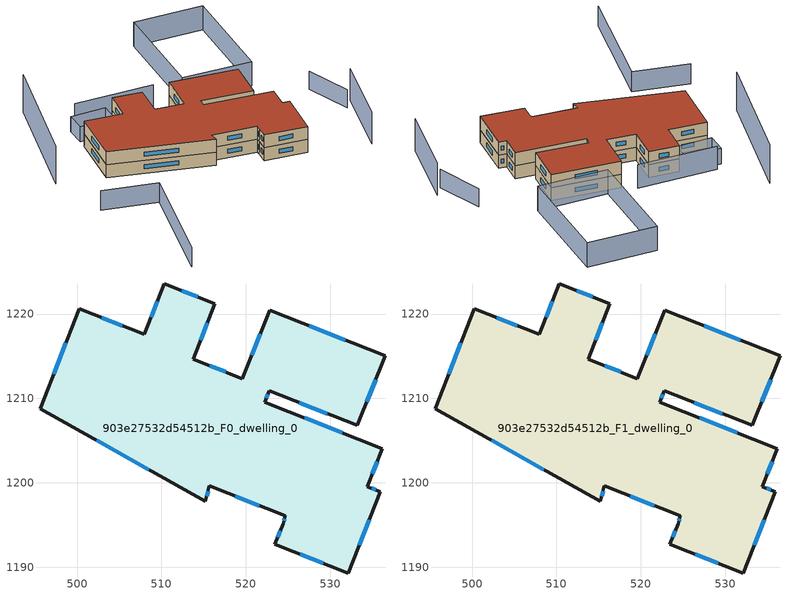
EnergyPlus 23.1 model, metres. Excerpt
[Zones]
903e27532d54512b_F0_dwelling_0
 floor ground (EU_floor_Construction): 536.49,1215.07 533.22,1206.79 522.75,1210.93 522.22,1209.57 536.17,1204.06 534.39,1199.56 535.93,1198.96 532.11,1189.28 523.45,1192.7 524.43,1195.18 524.67,1196.08 515.69,1199.63 515.2,1197.81 495.61,1208.79 500.28,1220.62 507.96,1217.59 510.33,1223.59 516.34,1221.22 513.75,1214.66 519.6,1212.34 522.81,1220.47 z0
 wall outside (EU_wall_Construction): 513.75,1214.66 516.34,1221.22 510.33,1223.59 507.96,1217.59 500.28,1220.62 495.61,1208.79 515.2,1197.81 515.69,1199.63 524.67,1196.08 524.43,1195.18 523.45,1192.7 532.11,1189.28 535.93,1198.96 534.39,1199.56 536.17,1204.06 522.22,1209.57 522.75,1210.93 533.22,1206.79 536.49,1215.07 522.81,1220.47 519.6,1212.34 513.75,1214.66 z0:3
 window (EU_Window_Construction): 514.63,1216.9 515.45,1218.97 / 517.6,1213.14 515.75,1213.87 / 521.71,1217.69 520.7,1215.13 / 531.8,1216.92 527.49,1218.62 / 534.34,1209.62 535.37,1212.23 / 526.33,1209.51 529.63,1208.21 / 522.4,1210.04 522.57,1210.46 / 531.39,1205.95 526.99,1207.69 / 535,1201.1 535.56,1202.52 / 535.4,1199.16 534.92,1199.36 / 533.41,1192.59 534.62,1195.64 / 526.42,1191.53 529.14,1190.45 / 524.1,1194.33 523.79,1193.55 / 524.59,1195.77 524.52,1195.48 / 518.77,1198.41 521.6,1197.29 / 515.37,1198.43 515.52,1199 / 502.32,1205.03 508.5,1201.57 / 498.69,1216.57 497.21,1212.84 / 505.33,1218.63 502.91,1219.58 / 509.52,1221.53 508.77,1219.64 / 514.28,1222.03 512.39,1222.78 z1.03:1.97
903e27532d54512b_F1_dwelling_0
 floor to 903e27532d54512b_F0_dwelling_0 (EU_floor_Construction): 536.49,1215.07 533.22,1206.79 522.75,1210.93 522.22,1209.57 536.17,1204.06 534.39,1199.56 535.93,1198.96 532.11,1189.28 523.45,1192.7 524.43,1195.18 524.67,1196.08 515.69,1199.63 515.2,1197.81 495.61,1208.79 500.28,1220.62 507.96,1217.59 510.33,1223.59 516.34,1221.22 513.75,1214.66 519.6,1212.34 522.81,1220.47 z3
 wall outside (EU_wall_Construction): 513.75,1214.66 516.34,1221.22 510.33,1223.59 507.96,1217.59 500.28,1220.62 495.61,1208.79 515.2,1197.81 515.69,1199.63 524.67,1196.08 524.43,1195.18 523.45,1192.7 532.11,1189.28 535.93,1198.96 534.39,1199.56 536.17,1204.06 522.22,1209.57 522.75,1210.93 533.22,1206.79 536.49,1215.07 522.81,1220.47 519.6,1212.34 513.75,1214.66 z3:6
 window (EU_Window_Construction): 514.63,1216.9 515.45,1218.97 / 517.6,1213.14 515.75,1213.87 / 521.71,1217.69 520.7,1215.13 / 531.8,1216.92 527.49,1218.62 / 534.34,1209.62 535.37,1212.23 / 526.33,1209.51 529.63,1208.21 / 522.4,1210.04 522.57,1210.46 / 531.39,1205.95 526.99,1207.69 / 535,1201.1 535.56,1202.52 / 535.4,1199.16 534.92,1199.36 / 533.41,1192.59 534.62,1195.64 / 526.42,1191.53 529.14,1190.45 / 524.1,1194.33 523.79,1193.55 / 524.59,1195.77 524.52,1195.48 / 518.77,1198.41 521.6,1197.29 / 515.37,1198.43 515.52,1199 / 502.32,1205.03 508.5,1201.57 / 498.69,1216.57 497.21,1212.84 / 505.33,1218.63 502.91,1219.58 / 509.52,1221.53 508.77,1219.64 / 514.28,1222.03 512.39,1222.78 z4.03:4.97
 roof outside (EU_roof_Construction): 532.11,1189.28 535.93,1198.96 534.39,1199.56 536.17,1204.06 522.22,1209.57 522.75,1210.93 533.22,1206.79 536.49,1215.07 522.81,1220.47 519.6,1212.34 513.75,1214.66 516.34,1221.22 510.33,1223.59 507.96,1217.59 500.28,1220.62 495.61,1208.79 515.2,1197.81 515.69,1199.63 524.67,1196.08 524.43,1195.18 523.45,1192.7 z6
shading: 543.86,1183.26 551.74,1198.49 z0:7.5; 486.41,1200.16 497.08,1194.67 / 497.08,1194.67 485.32,1171.76 z0:4.6; 549.43,1196.77 548.58,1207.24 z0:4.2; 502.14,1226.83 509.48,1224.71 / 509.48,1224.71 508.25,1220.44 / 508.25,1220.44 500.9,1222.56 / 500.9,1222.56 502.14,1226.83 z0:3.5; 533.45,1242.99 547.92,1238.47 / 547.92,1238.47 540.9,1215.98 / 540.9,1215.98 526.43,1220.5 / 526.43,1220.5 533.45,1242.99 z0:5.6; 500.03,1238.68 486.44,1213.74 z0:8.8; 520.58,1222.73 504.1,1227.82 z0:5.3
[Building]
EU S2 Campaign: North Axis=0; Terrain=City; Solar Distribution=FullExterior
[Site:Location]
Cape.Town.Intl.AP: Latitude=-33.965; Longitude=18.602; Time Zone=2; Elevation=46
[SizingPeriod:WeatherFileDays]
AnnualSizingPeriod: Begin Month=1; Begin Day of Month=1; End Month=12; End Day of Month=31; Day of Week for Start Day=Monday; Use Weather File Daylight Saving Period=No; Use Weather File Rain and Snow Indicators=No
[MATERIAL]
EU_InternalMass_Material: Roughness=MediumRough; Thickness=0.1; Conductivity=1; Density=1800; Specific Heat=900; Thermal Absorptance=0.9; Solar Absorptance=0.7; Visible Absorptance=0.7
[MATERIAL:NOMASS] Roughness=MediumRough; Thermal Absorptance=0.9; Solar Absorptance=0.7; Visible Absorptance=0.7
Name | Thermal Resistance
EU_wall_NoMass | 0.493876
EU_roof_NoMass | 0.449382
EU_floor_NoMass | 1.25
[WINDOWMATERIAL:SIMPLEGLAZINGSYSTEM]
EU_Window_SimpleGlazing: UFactor=4.4; Solar Heat Gain Coefficient=0.85; Visible Transmittance=0.85
[CONSTRUCTION]
EU_wall_Construction: EU_wall_NoMass
EU_roof_Construction: EU_roof_NoMass
EU_floor_Construction: EU_floor_NoMass
EU_Window_Construction: EU_Window_SimpleGlazing
EU_InternalMass_Construction: EU_InternalMass_Material
[ZONE] Type=1; Multiplier=1; Ceiling Height=autocalculate; Volume=2197.35; Floor Area=autocalculate; Part of Total Floor Area=Yes
903e27532d54512b_F0_dwelling_0; 903e27532d54512b_F1_dwelling_0
[INTERNALMASS] Construction=EU_InternalMass_Construction; Surface Area=732.448
Name | Zone or ZoneList
903e27532d54512b_F0_dwelling_0_EU_InternalMass | 903e27532d54512b_F0_dwelling_0
903e27532d54512b_F1_dwelling_0_EU_InternalMass | 903e27532d54512b_F1_dwelling_0
[OTHEREQUIPMENT] Fuel Type=Electricity; Design Level Calculation Method=Watts/Area; Power per Zone Floor Area=1; Fraction Latent=0; Fraction Radiant=0; Fraction Lost=0; Carbon Dioxide Generation Rate=0; EndUse Subcategory=EU_Step8_InternalGains
Name | Zone or ZoneList or Space or SpaceList | Schedule
EU_Step8_InternalGain_903e27532d54512b_F0_dwelling_0_f000 | 903e27532d54512b_F0_dwelling_0 | EU_Step8_GainSchedule_903e27532d54512b_F0_dwelling_0_f000
EU_Step8_InternalGain_903e27532d54512b_F1_dwelling_0_f000 | 903e27532d54512b_F1_dwelling_0 | EU_Step8_GainSchedule_903e27532d54512b_F1_dwelling_0_f000
[ZONEVENTILATION:DESIGNFLOWRATE] Schedule=EU_AlwaysOn; Design Flow Rate Calculation Method=AirChanges/Hour; Air Changes per Hour=0.64; Ventilation Type=Natural; Fan Pressure Rise=0; Fan Total Efficiency=1; Constant Term Coefficient=1; Temperature Term Coefficient=0; Velocity Term Coefficient=0; Velocity Squared Term Coefficient=0; Minimum Indoor Temperature=-100; Maximum Indoor Temperature=100; Delta Temperature=-100; Minimum Outdoor Temperature=-100; Maximum Outdoor Temperature=100; Maximum Wind Speed=40
Name | Zone or ZoneList or Space or SpaceList
EU_ConstantAir_903e27532d54512b_F0_dwelling_0 | 903e27532d54512b_F0_dwelling_0
EU_ConstantAir_903e27532d54512b_F1_dwelling_0 | 903e27532d54512b_F1_dwelling_0
[HVACTEMPLATE:THERMOSTAT] Constant Heating Setpoint=20; Constant Cooling Setpoint=50
EU_HeatOnly_903e27532d54512b_F0_dwelling_0; EU_HeatOnly_903e27532d54512b_F1_dwelling_0
[HVACTEMPLATE:ZONE:IDEALLOADSAIRSYSTEM] System Availability Schedule=EU_AlwaysOn; Maximum Heating Supply Air Temperature=50; Minimum Cooling Supply Air Temperature=13; Maximum Heating Supply Air Humidity Ratio=0.0156; Minimum Cooling Supply Air Humidity Ratio=0.0077; Heating Limit=NoLimit; Cooling Limit=NoLimit; Heating Availability Schedule=EU_AlwaysOn; Cooling Availability Schedule=EU_CoolingOff; Dehumidification Control Type=ConstantSensibleHeatRatio; Cooling Sensible Heat Ratio=0.7; Dehumidification Setpoint=60; Humidification Control Type=None; Humidification Setpoint=30; Outdoor Air Method=None; Outdoor Air Flow Rate per Person=0.00944; Outdoor Air Flow Rate per Zone Floor Area=0; Outdoor Air Flow Rate per Zone=0; Demand Controlled Ventilation Type=None; Outdoor Air Economizer Type=NoEconomizer; Heat Recovery Type=None; Sensible Heat Recovery Effectiveness=0.7; Latent Heat Recovery Effectiveness=0.65
Name | Template Thermostat
903e27532d54512b_F0_dwelling_0 | EU_HeatOnly_903e27532d54512b_F0_dwelling_0
903e27532d54512b_F1_dwelling_0 | EU_HeatOnly_903e27532d54512b_F1_dwelling_0
[SIZING:ZONE] Zone Cooling Design Supply Air Temperature Input Method=SupplyAirTemperature; Zone Cooling Design Supply Air Temperature=13; Zone Heating Design Supply Air Temperature Input Method=SupplyAirTemperature; Zone Heating Design Supply Air Temperature=50; Zone Cooling Design Supply Air Humidity Ratio=0.008; Zone Heating Design Supply Air Humidity Ratio=0.008; Cooling Design Air Flow Method=DesignDay; Cooling Design Air Flow Rate=0; Cooling Minimum Air Flow per Zone Floor Area=0.000762; Cooling Minimum Air Flow=0; Cooling Minimum Air Flow Fraction=0.2; Heating Design Air Flow Method=DesignDay; Heating Design Air Flow Rate=0; Heating Maximum Air Flow per Zone Floor Area=0.002032; Heating Maximum Air Flow=0.141576; Heating Maximum Air Flow Fraction=0.3; Account for Dedicated Outdoor Air System=No; Dedicated Outdoor Air System Control Strategy=NeutralSupplyAir; Dedicated Outdoor Air Low Setpoint Temperature for Design=autosize; Dedicated Outdoor Air High Setpoint Temperature for Design=autosize; Zone Load Sizing Method=Sensible Load Only No Latent Load; Zone Latent Cooling Design Supply Air Humidity Ratio Input Method=HumidityRatioDifference; Zone Cooling Design Supply Air Humidity Ratio Difference=0.005; Zone Latent Heating Design Supply Air Humidity Ratio Input Method=HumidityRatioDifference; Zone Humidification Design Supply Air Humidity Ratio Difference=0.005
903e27532d54512b_F0_dwelling_0; 903e27532d54512b_F1_dwelling_0
[SCHEDULE:CONSTANT]
Name | Hourly Value
EU_AlwaysOn | 1
EU_CoolingOff | 0
[SCHEDULE:FILE] Column Number=1; Rows to Skip at Top=0; Number of Hours of Data=8760; Column Separator=Comma; Interpolate to Timestep=No; Minutes per Item=60; Adjust Schedule for Daylight Savings=Yes
Name | File
EU_Step8_GainSchedule_903e27532d54512b_F0_dwelling_0_f000 | ../../schedules/903e27532d54512b/903e27532d54512b_F0_dwelling_0_f000_gain.csv
EU_Step8_GainSchedule_903e27532d54512b_F1_dwelling_0_f000 | ../../schedules/903e27532d54512b/903e27532d54512b_F1_dwelling_0_f000_gain.csv
